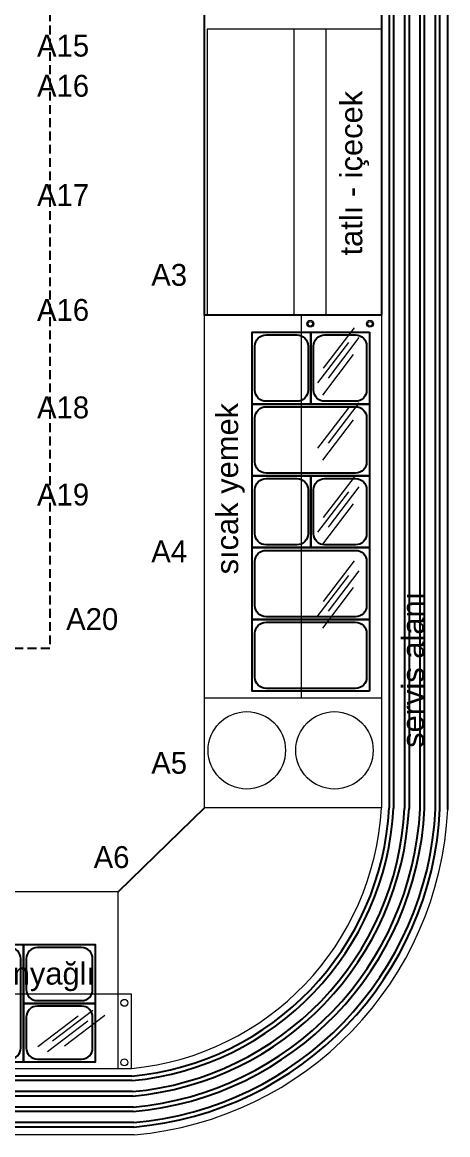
# Model space of a CAD drawing. Header units: millimetres. Extents: x 226371 to 229337, y -157032 to -153287.
# Drawn here: x 226686 to 226878, y -154840 to -154337 of the extents above; entities that cross this region are included whole.
import ezdxf

# ---------------------------------------------------------------- set-up
doc = ezdxf.new("R2010")
doc.units = ezdxf.units.MM
doc.linetypes.add('02 - TEMA PARK PARSEL$0$1+1A$0${ Wide Dash }', pattern=[12, 4, -2, 4, -2])
for name, color, linetype in [('AD', 1, 'Continuous'), ('AK', 7, 'Continuous'), ('TARAMA', 251, 'Continuous')]:
    doc.layers.add(name, color=color, linetype=linetype)
doc.layers.add('MUTFAK TEFRİŞ', color=7, linetype='Continuous', lineweight=13)
doc.styles.get("Standard").update_dxf_attribs({"font": 'arial.ttf'})
doc.styles.add('TAKSİM', font='GOTHIC.TTF', dxfattribs={"height": 20})

# ---------------------------------------------------------------- blocks, each defined once
blk = doc.blocks.new('1-1GASTRONOM')
at = {"layer": 'AD'}
blk.add_lwpolyline([(6.25, 1.25), (46.75, 1.25, 0.414214), (51.75, 6.25), (51.75, 26.25, 0.414214), (46.75, 31.25), (6.25, 31.25, 0.414214), (1.25, 26.25), (1.25, 6.25, 0.414214)], format="xyb", close=True, dxfattribs=at)
at = {"layer": 'AK'}
blk.add_lwpolyline([(0, 0), (53, 0), (53, 32.5), (0, 32.5)], close=True, dxfattribs=at)
blk = doc.blocks.new('1-2GASTRONOM')
at = {"layer": 'AD'}
blk.add_lwpolyline([(6.25, 1.25), (26.25, 1.25, 0.414214), (31.25, 6.25), (31.25, 20.25, 0.414214), (26.25, 25.25), (6.25, 25.25, 0.414214), (1.25, 20.25), (1.25, 6.25, 0.414214)], format="xyb", close=True, dxfattribs=at)
at = {"layer": 'AK'}
blk.add_lwpolyline([(0, 0), (32.5, 0), (32.5, 26.5), (0, 26.5)], close=True, dxfattribs=at)

msp = doc.modelspace()

# ---------------------------------------------------------------- linework, layer by layer
for p, q in [((226878.04, -154693.06), (226878.04, -154173.26)), ((226768.04, -154692.26, 0), (226729.05, -154730.26, 0))]:
    msp.add_line(p, q)
at = {"linetype": '02 - TEMA PARK PARSEL$0$1+1A$0${ Wide Dash }'}
msp.add_lwpolyline([(226608.04, -154182.26), (226698.04, -154182.26), (226698.04, -154620.26), (226608.04, -154620.26), (226608.04, -154182.26)], dxfattribs=at)
msp.add_lwpolyline([(226848.04, -154469.42), (226768.04, -154469.42), (226768.04, -154277.27), (226848.04, -154277.27)], close=True)
at = {"layer": 'MUTFAK TEFRİŞ'}
for p, q in [((226808.54, -154469.42), (226808.54, -154339.92)), ((226822.9, -154339.92), (226822.9, -154469.42)), ((226848.04, -154422.6), (226848.04, -154692.26)), ((226811.92, -154642.65), (226811.92, -154469.42)), ((226811.92, -154469.42), (226848.04, -154469.42)), ((226835.65, -154475.13), (226821.76, -154493.41)), ((226837.84, -154479.52), (226823.95, -154497.8)), ((226833.09, -154481.71), (226819.2, -154500)), ((226835.28, -154487.2), (226821.39, -154505.49)), ((226837.84, -154509.06), (226823.95, -154527.35)), ((226833.09, -154511.25), (226819.2, -154529.54)), ((226835.28, -154516.74), (226821.39, -154535.03)), ((226835.65, -154542.64), (226821.76, -154560.93)), ((226833.09, -154549.23), (226819.2, -154567.51)), ((226837.84, -154547.03), (226823.95, -154565.32)), ((226835.28, -154554.71), (226821.39, -154573)), ((226835.65, -154580.6), (226821.76, -154598.89)), ((226837.84, -154584.99), (226823.95, -154603.28)), ((226833.09, -154587.19), (226819.2, -154605.48)), ((226835.28, -154592.67), (226821.39, -154610.96)), ((226848.04, -154642.65), (226768.04, -154642.65)), ((226848.04, -154692.26), (226811.92, -154692.26)), ((226692.64, -154800.34, 0), (226710.93, -154786.45, 0)), ((226699.23, -154797.78, 0), (226717.52, -154783.89, 0)), ((226704.71, -154799.97, 0), (226723, -154786.08, 0)), ((226697.03, -154802.53, 0), (226715.32, -154788.64, 0)), ((226736.21, -154840.26, 0), (226489.04, -154840.26, 0))]:
    msp.add_line(p, q, dxfattribs=at)
msp.add_lwpolyline([(226848.04, -154692.26), (226768.04, -154692.26), (226768.04, -154277.27), (226848.04, -154277.27)], dxfattribs=at)
msp.add_lwpolyline([(226848.04, -154469.42), (226848.04, -154339.92), (226769.25, -154339.92), (226769.25, -154469.42)], close=True, dxfattribs=at)
at = {"layer": 'MUTFAK TEFRİŞ', "elevation": 0}
for points in [[(226729.05, -154730.26), (226489.04, -154730.26)], [(226729.05, -154810.26), (226729.05, -154730.26)]]:
    msp.add_lwpolyline(points, dxfattribs=at)
msp.add_lwpolyline([(226645.05, -154810.26), (226735.05, -154810.26), (226735.05, -154776.6), (226645.05, -154776.6)], close=True, dxfattribs=at)
at = {"layer": 'MUTFAK TEFRİŞ'}
for centre, radius in [((226815.87, -154473.24), 1.58), ((226815.87, -154473.24), 1.02), ((226842.86, -154473.24), 1.58), ((226842.86, -154473.24), 1.02), ((226787.17, -154666.29), 17.5), ((226826.82, -154666.29), 17.5), ((226731.82, -154780.56, 0), 1.58), ((226731.82, -154807.54, 0), 1.58)]:
    msp.add_circle(centre, radius, dxfattribs=at)
for centre, radius, start, end in [((226722.92, -154685.54, 0), 125.3, 275.5577, 356.9273), ((226722.95, -154685.55, 0), 155.28, 274.8993, 357.2278)]:
    msp.add_arc(centre, radius, start, end, dxfattribs=at)
at = {"layer": 'TARAMA'}
for p, q in [((226851.54, -154173.26), (226851.54, -154692.36)), ((226853.54, -154173.26), (226853.54, -154692.41)), ((226858.54, -154173.26), (226858.54, -154692.55)), ((226860.54, -154173.26), (226860.54, -154692.6)), ((226865.54, -154692.74), (226865.54, -154173.26)), ((226867.54, -154692.79), (226867.54, -154173.26)), ((226872.54, -154692.92), (226872.54, -154173.26)), ((226874.54, -154692.97), (226874.54, -154173.26)), ((226735.2, -154813.76, 0), (226489.04, -154813.76, 0)), ((226735.2, -154815.76, 0), (226489.04, -154815.76, 0)), ((226735.48, -154820.76, 0), (226489.04, -154820.76, 0)), ((226735.56, -154822.76, 0), (226489.04, -154822.76, 0)), ((226735.74, -154827.76, 0), (226489.04, -154827.76, 0)), ((226735.81, -154829.76, 0), (226489.04, -154829.76, 0)), ((226736, -154834.76, 0), (226489.04, -154834.76, 0)), ((226736.08, -154836.76, 0), (226489.04, -154836.76, 0))]:
    msp.add_line(p, q, dxfattribs=at)
for centre, radius, start, end in [((226722.92, -154685.54, 0), 128.8, 275.4689, 356.9675), ((226722.92, -154685.54, 0), 130.8, 275.4565, 356.9897), ((226722.93, -154685.55, 0), 135.79, 275.3028, 357.0434), ((226722.93, -154685.55, 0), 137.79, 275.2579, 357.0641), ((226722.94, -154685.55, 0), 142.79, 275.1428, 357.1138), ((226722.94, -154685.55, 0), 144.79, 275.1015, 357.133), ((226722.94, -154685.55, 0), 149.78, 275.0023, 357.1794), ((226722.94, -154685.55, 0), 151.78, 274.9641, 357.1973)]:
    msp.add_arc(centre, radius, start, end, dxfattribs=at)

# ---------------------------------------------------------------- block references
at = {"layer": 'MUTFAK TEFRİŞ', "xscale": -1, "rotation": 90}
for p in [(226816.12, -154477.06), (226842.62, -154477.06), (226816.12, -154542.06), (226842.62, -154542.06)]:
    msp.add_blockref('1-2GASTRONOM', p, dxfattribs=at)
at = {"layer": 'MUTFAK TEFRİŞ', "xscale": -1}
for p in [(226842.62, -154542.06), (226842.62, -154607.06), (226842.62, -154639.56)]:
    msp.add_blockref('1-1GASTRONOM', p, dxfattribs=at)
at = {"layer": 'MUTFAK TEFRİŞ', "rotation": 90}
msp.add_blockref('1-1GASTRONOM', (226686.2, -154807.3, 0), dxfattribs=at)
at = {"layer": 'MUTFAK TEFRİŞ'}
for p in [(226686.2, -154780.8, 0), (226686.2, -154807.3, 0)]:
    msp.add_blockref('1-2GASTRONOM', p, dxfattribs=at)

# ---------------------------------------------------------------- texts
at = {"color": 0, "style": 'TAKSİM'}
for s, p in [('A15', (226692.3, -154352.32)), ('A16', (226692.3, -154370.48)), ('A17', (226692.3, -154419.95)), ('A3', (226743.96, -154456.06)), ('A16', (226692.3, -154471.92)), ('A18', (226692.3, -154516.04)), ('A19', (226692.3, -154555.49)), ('A4', (226743.96, -154581.2)), ('A20', (226705.47, -154611.84)), ('A5', (226743.96, -154676.9)), ('A6', (226717.91, -154719.55))]:
    msp.add_text(s, height=9.9, dxfattribs=at).set_placement(p)
at = {"layer": 'MUTFAK TEFRİŞ'}
for s, p in [('tatlı - içecek', (226839.38, -154442.35)), ('sıcak yemek', (226783.25, -154586.68, -71.5)), ('servis alanı', (226867.28, -154665.19))]:
    msp.add_text(s, height=10, rotation=90, dxfattribs=at).set_placement(p)
msp.add_text('zeytinyağlı', height=10, dxfattribs=at).set_placement((226652.57, -154772.3, 0))

doc.saveas('drawing.dxf')
